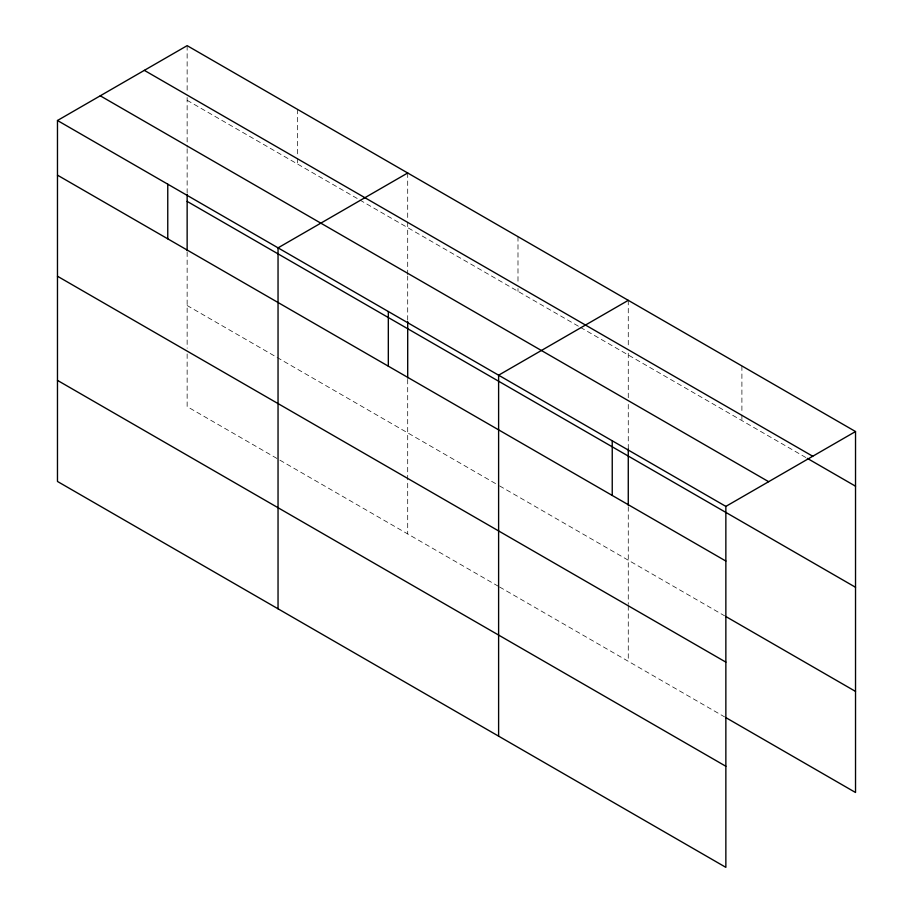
<?xml version="1.0" encoding="UTF-8"?>
<svg xmlns="http://www.w3.org/2000/svg" width="913" height="913" viewBox="0 0 913 913"><rect width="100%" height="100%" fill="white"/><g stroke="black" fill="none" stroke-linecap="round" stroke-linejoin="round"><path stroke-width="0.68" stroke-dasharray="4.57 3.42" d="M407.7 320.178L407.7 276.046M407.7 274.63L407.7 222.042M628.27 448.945L628.27 403.398M628.27 397.703L628.27 352.19M187.142 100.304L358.695 199.342M359.916 200.05L579.253 326.694M580.485 327.402L806.122 457.675M187.142 305.524L498.384 485.214M499.605 485.921L724.614 615.83M498.384 586.294L187.142 406.605L187.142 353.924M499.605 587.002L724.614 716.91M741.904 365.942L741.904 413.589M741.904 414.981L741.904 420.596M628.27 300.343L628.27 346.586M628.27 506.726L628.27 604.338M628.27 605.764L628.27 661.286M517.991 236.661L517.991 282.904M517.991 288.519L517.991 291.315M407.7 172.991L407.7 220.638M407.7 379.386L407.7 533.945M297.421 109.32L297.421 156.968M297.421 158.371L297.421 163.975M187.142 45.65L187.142 91.893M187.142 97.497L187.142 147.278M187.142 148.705L187.142 192.837M187.142 252.045L187.142 348.23"/><path stroke-width="1.37" d="M407.7 321.604L407.7 377.982M628.27 448.945L628.27 505.323M725.858 662.13L725.858 506.395L57.473 120.505L57.473 481.459L725.858 867.35L725.858 662.13L57.473 276.24M725.846 717.618L855.527 792.495L855.527 431.541L187.142 45.65L57.473 120.505M407.7 172.991L278.043 247.857L278.043 608.8M628.27 300.343L498.612 375.197L498.612 736.152M725.858 506.395L855.527 431.541M144.345 70.358L812.741 456.249M807.354 458.383L855.527 486.195M100.259 95.808L768.655 481.699M187.142 201.385L855.527 587.276M57.473 175.159L725.858 561.05M725.846 616.537L855.527 691.415M57.473 380.379L725.858 766.269M612.235 440.796L612.235 495.451M388.322 311.527L388.322 366.181M187.142 194.264L187.142 250.641M167.764 184.186L167.764 238.829"/></g></svg>
